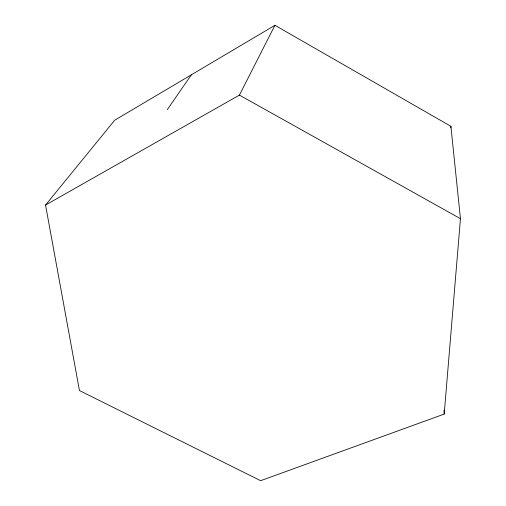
<?xml version="1.0" encoding="UTF-8"?>
<svg xmlns="http://www.w3.org/2000/svg" width="506" height="506" viewBox="0 0 506 506"><rect width="100%" height="100%" fill="white"/><g stroke="black" fill="none" stroke-linecap="round" stroke-linejoin="round"><path stroke-width="0.76" d="M450.789 127.879L450.903 126.304L274.929 25.3L114.666 120.245L45.546 205.05L79.455 390.562L260.615 480.7L444.192 414.098L460.454 218.693L450.903 126.304M45.546 205.05L239.42 95.103L274.929 25.3M167.309 109.631L191.382 74.793M239.42 95.103L460.454 218.693M444.002 410.176L444.192 414.098"/></g></svg>
